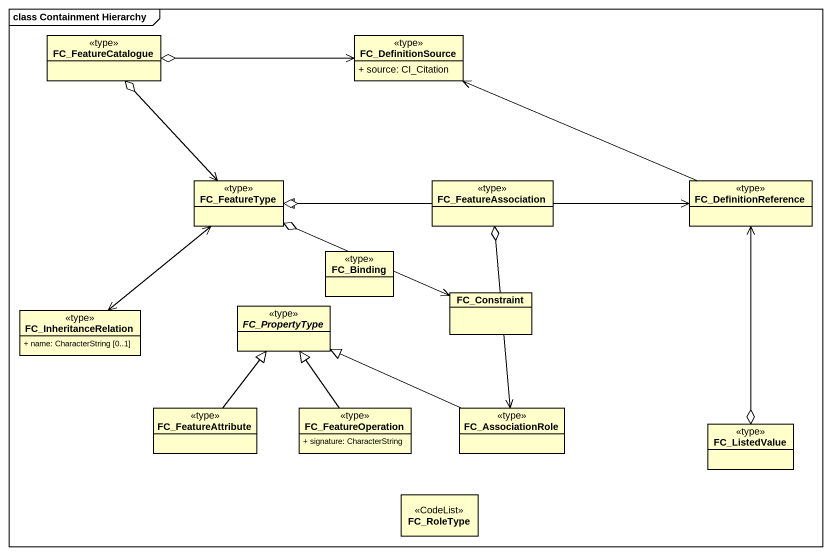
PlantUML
@startuml
mainframe class Containment Hierarchy
hide circle
hide empty members
skinparam classAttributeIconSize 0
class FC_FeatureCatalogue <<type>>
class FC_DefinitionSource <<type>> {
  + source: CI_Citation
}
class FC_FeatureType <<type>>
class FC_FeatureAssociation <<type>>
class FC_DefinitionReference <<type>>
class FC_Binding <<type>>
class FC_Constraint
class FC_InheritanceRelation <<type>> {
  + name: CharacterString [0..1]
}
abstract class FC_PropertyType <<type>>
class FC_FeatureAttribute <<type>>
class FC_FeatureOperation <<type>> {
  + signature: CharacterString
}
class FC_AssociationRole <<type>>
class FC_ListedValue <<type>>
class FC_RoleType <<CodeList>>
FC_FeatureCatalogue o-right-> FC_DefinitionSource
FC_FeatureType <-up-o FC_FeatureCatalogue
FC_FeatureType o-right-> FC_DefinitionReference
FC_FeatureType o-right-> FC_Constraint
FC_FeatureAssociation -left-|> FC_FeatureType
FC_FeatureAssociation o--> FC_AssociationRole
FC_DefinitionReference -left-> FC_DefinitionSource
FC_InheritanceRelation <-up-> FC_FeatureType
FC_InheritanceRelation <-up-> FC_FeatureType
FC_FeatureAttribute -up-|> FC_PropertyType
FC_FeatureOperation -up-|> FC_PropertyType
FC_AssociationRole -left-|> FC_PropertyType
FC_ListedValue o-up-> FC_DefinitionReference
@enduml
